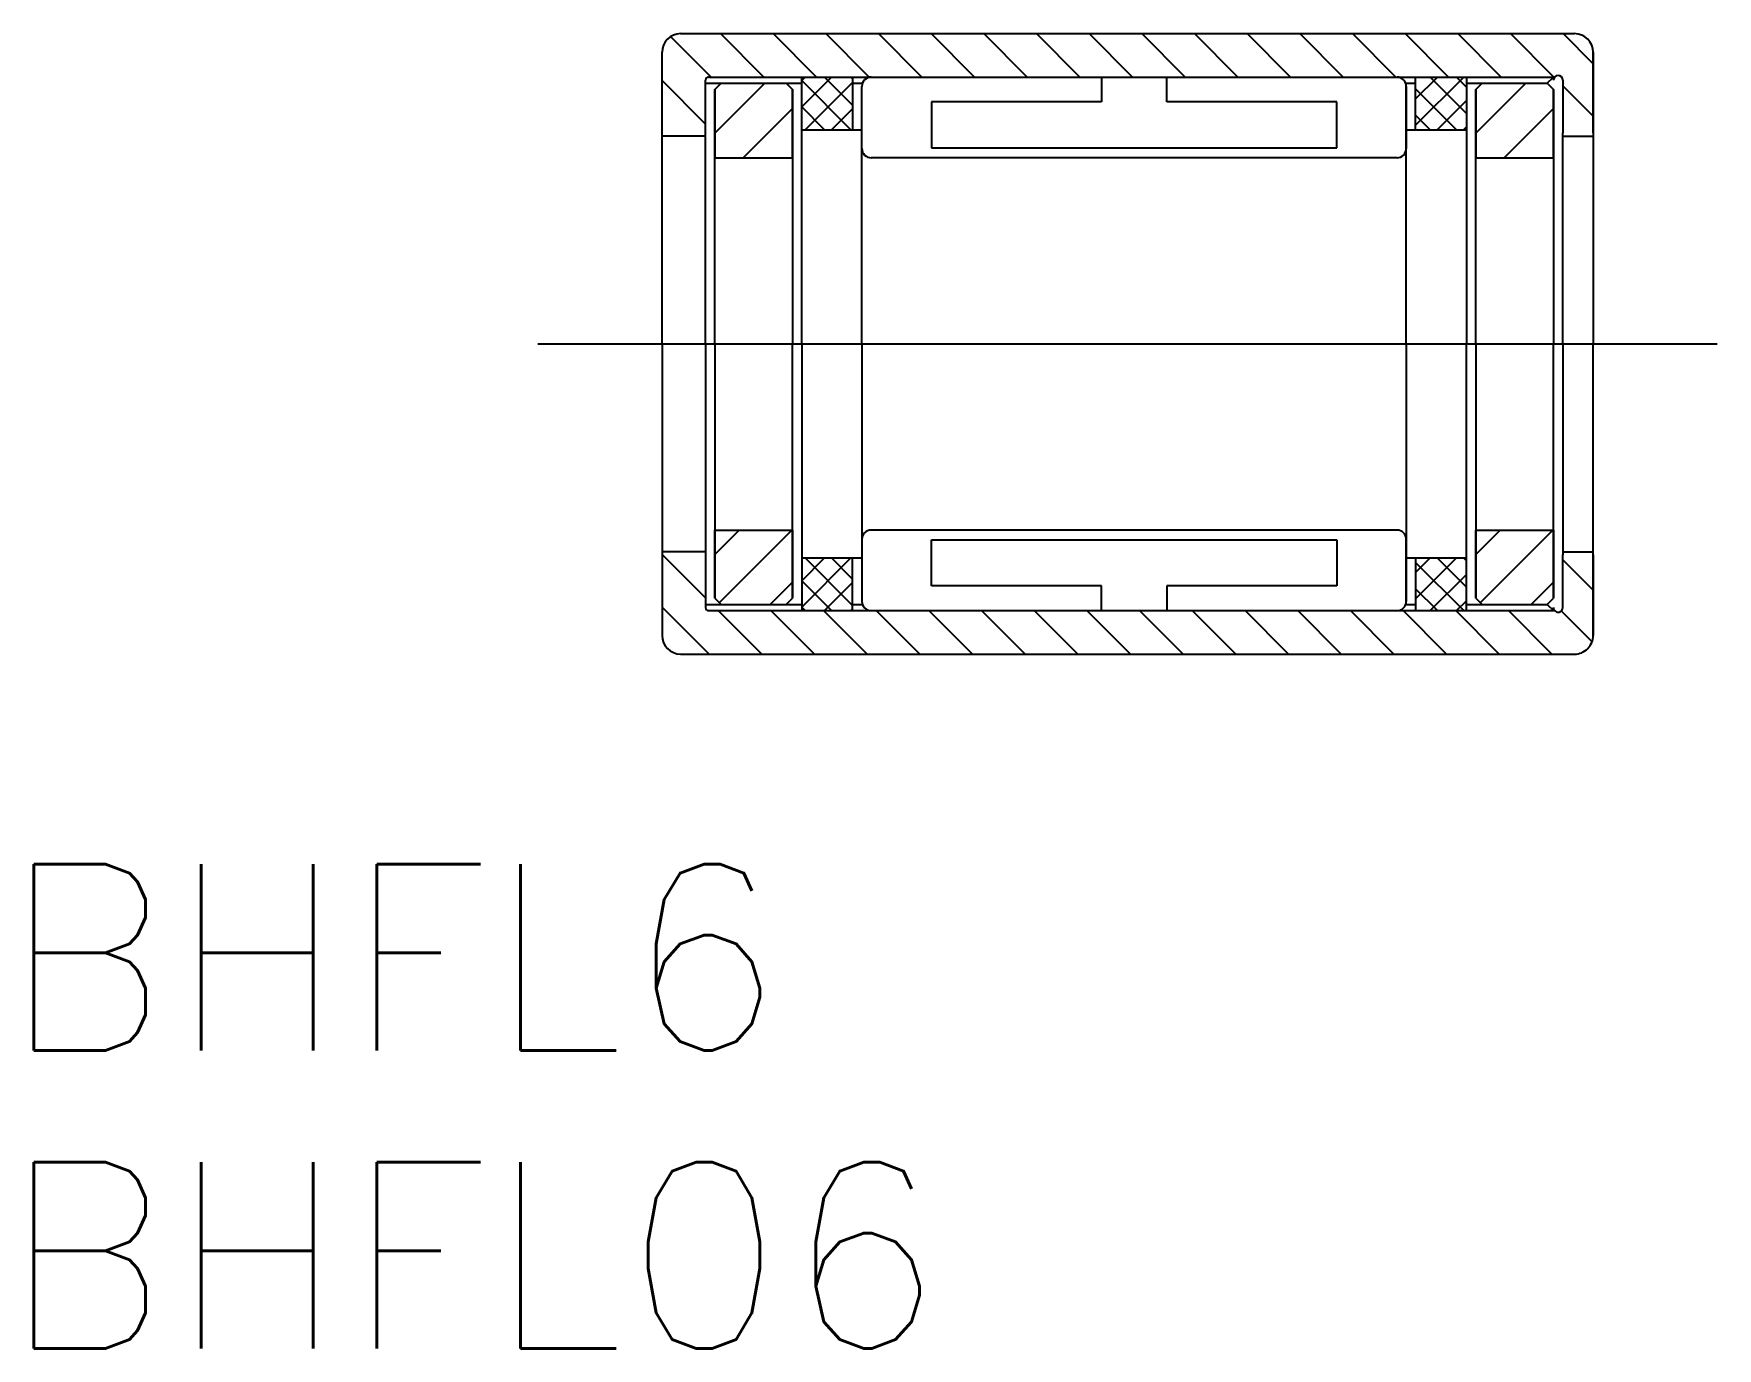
# Model space of a CAD drawing. Extents: x -10.1 to 17, y -16.2 to 5.
import ezdxf

# ---------------------------------------------------------------- set-up
doc = ezdxf.new("R2010")
doc.units = 0
doc.linetypes.add('CENTER', pattern=[50.8, 31.75, -6.35, 6.35, -6.35])
doc.linetypes.add('DASHED', pattern=[19.05, 12.7, -6.35])
doc.layers.get('0').update_dxf_attribs({"linetype": 'CONTINUOUS'})
doc.layers.add('CENTER', color=1, linetype='CENTER')
doc.styles.get("Standard").update_dxf_attribs({"font": 'txt.shx', "height": 3, "bigfont": 'bigfont.shx'})

msp = doc.modelspace()

# ---------------------------------------------------------------- linework, layer by layer
at = {"color": 3, "linetype": 'CONTINUOUS'}
for p, q in [((0.791169, 4.3), (0.138408, 4.952761)), ((1.639697, 4.3), (0.939697, 5)), ((2.488225, 4.3), (1.788225, 5)), ((3.336753, 4.3), (2.636753, 5)), ((4.185281, 4.3), (3.485281, 5)), ((5.03381, 4.3), (4.33381, 5)), ((5.882338, 4.3), (5.182338, 5)), ((6.730866, 4.3), (6.030866, 5)), ((7.579394, 4.3), (6.879394, 5)), ((8.427922, 4.3), (7.727922, 5)), ((9.27645, 4.3), (8.57645, 5)), ((10.124978, 4.3), (9.424978, 5)), ((10.973506, 4.3), (10.273506, 5)), ((11.822035, 4.3), (11.122035, 5)), ((12.670563, 4.3), (11.970563, 5)), ((13.519091, 4.3), (12.819091, 5)), ((14.373993, 4.293626), (13.667619, 5)), ((15, 4.516147), (14.516147, 5)), ((0.7, 3.542641), (0, 4.242641)), ((0.85, 3.394113), (1.655887, 4.2)), ((2.25, 3.818377), (2.731623, 4.3)), ((2.25, 4.242641), (2.307359, 4.3)), ((3.042641, 3.45), (2.25, 4.242641)), ((2.305887, 3.45), (3.07, 4.214113)), ((3.07, 3.846905), (2.616905, 4.3)), ((3.07, 4.271169), (3.041169, 4.3)), ((12.14, 3.950303), (12.489697, 4.3)), ((12.14, 3.526039), (12.913961, 4.3)), ((12.800714, 3.45), (12.14, 4.110714)), ((12.96, 3.714978), (12.374978, 4.3)), ((12.96, 4.139242), (12.799242, 4.3)), ((13.11, 3.394113), (13.915887, 4.2)), ((15, 3.667619), (14.51, 4.157619)), ((2.618377, 3.45), (2.25, 3.818377)), ((12.488225, 3.45), (12.96, 3.921775)), ((1.304416, 3), (2.1, 3.795584)), ((2.730152, 3.45), (3.07, 3.789848)), ((12.37645, 3.45), (12.14, 3.68645)), ((13.564416, 3), (14.36, 3.795584)), ((12.912489, 3.45), (12.96, 3.497511)), ((0.85, -3.394113), (1.244113, -3)), ((0.92132, -4.17132), (2.092641, -3)), ((13.11, -3.394113), (13.504113, -3)), ((13.18132, -4.17132), (14.352641, -3)), ((0.7, -4.094113), (0, -3.394113)), ((2.25, -3.818377), (2.618377, -3.45)), ((2.25, -4.242641), (3.042641, -3.45)), ((3.07, -4.214113), (2.305887, -3.45)), ((3.07, -3.789848), (2.730152, -3.45)), ((12.14, -3.68645), (12.37645, -3.45)), ((12.14, -4.110714), (12.800714, -3.45)), ((12.96, -3.921775), (12.488225, -3.45)), ((12.96, -3.497511), (12.912489, -3.45)), ((15, -3.969134), (14.51, -3.479134)), ((12.913961, -4.3), (12.14, -3.526039)), ((12.374978, -4.3), (12.96, -3.714978)), ((1.741169, -4.2), (2.1, -3.841169)), ((2.731623, -4.3), (2.25, -3.818377)), ((2.616905, -4.3), (3.07, -3.846905)), ((12.489697, -4.3), (12.14, -3.950303)), ((14.001169, -4.2), (14.36, -3.841169)), ((0.757359, -5), (0, -4.242641)), ((1.605887, -5), (0.905887, -4.3)), ((2.454416, -5), (1.754416, -4.3)), ((2.307359, -4.3), (2.25, -4.242641)), ((3.302944, -5), (2.602944, -4.3)), ((3.041169, -4.3), (3.07, -4.271169)), ((4.151472, -5), (3.451472, -4.3)), ((5, -5), (4.3, -4.3)), ((5.848528, -5), (5.148528, -4.3)), ((6.697056, -5), (5.997056, -4.3)), ((7.545584, -5), (6.845584, -4.3)), ((8.394113, -5), (7.694113, -4.3)), ((9.242641, -5), (8.542641, -4.3)), ((10.091169, -5), (9.391169, -4.3)), ((10.939697, -5), (10.239697, -4.3)), ((11.788225, -5), (11.088225, -4.3)), ((12.636753, -5), (11.936753, -4.3)), ((13.485281, -5), (12.785281, -4.3)), ((12.799242, -4.3), (12.96, -4.139242)), ((14.33381, -5), (13.63381, -4.3)), ((14.982711, -4.800373), (14.486685, -4.304347))]:
    msp.add_line(p, q, dxfattribs=at)
at = {"color": 7, "linetype": 'CONTINUOUS'}
for p, q in [((0.3, 5), (14.7, 5)), ((0.3, 5), (14.7, 5)), ((0, 0), (0, 4.7)), ((0, 3.4), (0, 4.7)), ((15, 4.7), (15, 0)), ((15, 3.4), (15, 4.7)), ((0.7, 3.4), (0.7, 4.25)), ((0.7, 4.2), (2.25, 4.2)), ((0.75, 4.3), (2.25, 4.3)), ((0.85, 4.1), (0.95, 4.2)), ((0.85, 4.1), (0.95, 4.2)), ((0.85, 0), (0.85, 4.1)), ((0.85, 4.1), (0.85, 3)), ((0.95, 4.2), (2, 4.2)), ((0.95, 4.2), (2, 4.2)), ((2, 4.2), (2.1, 4.1)), ((2, 4.2), (2.1, 4.1)), ((2.1, 4.1), (2.1, 0)), ((2.1, 3), (2.1, 4.1)), ((2.25, 0), (2.25, 4.3)), ((2.25, 4.3), (3.07, 4.3)), ((2.25, 3.16), (2.25, 4.3)), ((2.25, 4.3), (3.07, 4.3)), ((3.07, 4.3), (3.07, 3.45)), ((3.07, 4.3), (3.07, 3.45)), ((3.07, 4.3), (3.37, 4.3)), ((3.07, 4.2), (3.228579, 4.2)), ((3.22, 3.15), (3.22, 4.15)), ((3.22, 0), (3.22, 4.15)), ((3.37, 4.3), (11.84, 4.3)), ((11.84, 4.3), (12.14, 4.3)), ((11.981421, 4.2), (12.14, 4.2)), ((11.99, 4.15), (11.99, 3.15)), ((11.99, 0), (11.99, 4.15)), ((12.14, 3.45), (12.14, 4.3)), ((12.14, 4.3), (12.96, 4.3)), ((12.14, 3.45), (12.14, 4.3)), ((12.14, 4.3), (12.96, 4.3)), ((12.96, 4.3), (12.96, 0)), ((12.96, 4.3), (12.96, 3.16)), ((12.96, 4.3), (14.36, 4.3)), ((12.96, 4.2), (14.26, 4.2)), ((13.11, 4.1), (13.21, 4.2)), ((13.11, 4.1), (13.21, 4.2)), ((13.11, 0), (13.11, 4.1)), ((13.11, 4.1), (13.11, 3)), ((13.21, 4.2), (14.26, 4.2)), ((13.21, 4.2), (14.26, 4.2)), ((14.26, 4.2), (14.36, 4.3)), ((14.26, 4.2), (14.36, 4.1)), ((14.26, 4.2), (14.36, 4.1)), ((14.26, 4.2), (14.36, 4.1)), ((14.36, 4.3), (14.36, 4.25)), ((14.36, 4.1), (14.36, 0)), ((14.36, 4.1), (14.36, 0)), ((14.36, 3), (14.36, 4.1)), ((14.51, 4.25), (14.51, 3.4)), ((0.7, 3.35), (0, 3.35)), ((0.7, 0), (0.7, 3.4)), ((2.25, 3.45), (3.07, 3.45)), ((3.07, 3.45), (3.22, 3.45)), ((11.99, 3.45), (12.14, 3.45)), ((12.14, 3.45), (12.96, 3.45)), ((14.51, 0), (14.51, 3.4)), ((14.51, 3.35), (15, 3.35)), ((0.85, 3), (2.1, 3)), ((11.84, 3), (3.37, 3)), ((13.11, 3), (14.36, 3)), ((0, 0), (0, -4.7)), ((0.7, 0), (0.7, -3.4)), ((0.85, 0), (0.85, -4.1)), ((2.1, -4.1), (2.1, 0)), ((2.25, 0), (2.25, -4.3)), ((3.22, 0), (3.22, -4.15)), ((11.99, 0), (11.99, -4.15)), ((12.96, -4.3), (12.96, 0)), ((13.11, 0), (13.11, -4.1)), ((14.36, -4.1), (14.36, 0)), ((14.36, -4.1), (14.36, 0)), ((14.51, 0), (14.51, -3.4)), ((15, -4.7), (15, 0)), ((0.85, -3), (2.1, -3)), ((0.85, -4.1), (0.85, -3)), ((2.1, -3), (2.1, -4.1)), ((2.25, -3.16), (2.25, -4.3)), ((3.22, -3.15), (3.22, -4.15)), ((11.84, -3), (3.37, -3)), ((11.99, -4.15), (11.99, -3.15)), ((12.96, -4.3), (12.96, -3.16)), ((13.11, -3), (14.36, -3)), ((13.11, -4.1), (13.11, -3)), ((14.36, -3), (14.36, -4.1)), ((0.7, -3.35), (0, -3.35)), ((0, -3.4), (0, -4.7)), ((0.7, -3.4), (0.7, -4.25)), ((2.25, -3.45), (3.07, -3.45)), ((3.07, -4.3), (3.07, -3.45)), ((3.07, -4.3), (3.07, -3.45)), ((3.07, -3.45), (3.22, -3.45)), ((11.99, -3.45), (12.14, -3.45)), ((12.14, -3.45), (12.14, -4.3)), ((12.14, -3.45), (12.96, -3.45)), ((12.14, -3.45), (12.14, -4.3)), ((14.51, -3.35), (15, -3.35)), ((14.51, -4.25), (14.51, -3.4)), ((15, -3.4), (15, -4.7)), ((0.7, -4.2), (2.25, -4.2)), ((0.75, -4.3), (2.25, -4.3)), ((0.85, -4.1), (0.95, -4.2)), ((0.85, -4.1), (0.95, -4.2)), ((0.95, -4.2), (2, -4.2)), ((0.95, -4.2), (2, -4.2)), ((2, -4.2), (2.1, -4.1)), ((2, -4.2), (2.1, -4.1)), ((2.25, -4.3), (3.07, -4.3)), ((2.25, -4.3), (3.07, -4.3)), ((3.07, -4.2), (3.228579, -4.2)), ((3.07, -4.3), (3.37, -4.3)), ((3.37, -4.3), (11.84, -4.3)), ((11.84, -4.3), (12.14, -4.3)), ((11.981421, -4.2), (12.14, -4.2)), ((12.14, -4.3), (12.96, -4.3)), ((12.14, -4.3), (12.96, -4.3)), ((12.96, -4.2), (14.26, -4.2)), ((12.96, -4.3), (14.36, -4.3)), ((13.11, -4.1), (13.21, -4.2)), ((13.11, -4.1), (13.21, -4.2)), ((13.21, -4.2), (14.26, -4.2)), ((13.21, -4.2), (14.26, -4.2)), ((14.26, -4.2), (14.36, -4.1)), ((14.26, -4.2), (14.36, -4.1)), ((14.26, -4.2), (14.36, -4.1)), ((14.26, -4.2), (14.36, -4.3)), ((14.36, -4.3), (14.36, -4.25)), ((0.3, -5), (14.7, -5)), ((0.3, -5), (14.7, -5))]:
    msp.add_line(p, q, dxfattribs=at)
at = {"color": 3, "linetype": 'DASHED'}
for p, q in [((7.08, 4.3), (7.08, 3.9)), ((8.13, 3.9), (8.13, 4.3)), ((7.08, 3.9), (4.34, 3.9)), ((4.34, 3.9), (4.34, 3.16)), ((10.87, 3.9), (8.13, 3.9)), ((10.87, 3.16), (10.87, 3.9)), ((4.34, 3.16), (10.87, 3.16)), ((4.34, -3.9), (4.34, -3.16)), ((4.34, -3.16), (10.87, -3.16)), ((10.87, -3.16), (10.87, -3.9)), ((7.08, -3.9), (4.34, -3.9)), ((7.08, -4.3), (7.08, -3.9)), ((10.87, -3.9), (8.13, -3.9)), ((8.13, -3.9), (8.13, -4.3))]:
    msp.add_line(p, q, dxfattribs=at)
at = {"color": 7, "linetype": 'CONTINUOUS'}
for centre, radius, start, end in [((0.3, 4.7), 0.3, 89.999921, 179.999841), ((0.3, 4.7), 0.3, 89.999921, 179.999841), ((14.7, 4.7), 0.3, 0, 89.999921), ((14.7, 4.7), 0.3, 0, 89.999921), ((0.75, 4.25), 0.05, 89.999921, 179.999841), ((3.37, 4.15), 0.15, 89.999921, 179.999841), ((11.84, 4.15), 0.15, 0, 89.999921), ((14.435, 4.25), 0.075, 0, 179.999841), ((3.37, 3.15), 0.15, 179.999841, 269.999762), ((11.84, 3.15), 0.15, 269.999762, 0), ((3.37, -3.15), 0.15, 89.999921, 179.999841), ((11.84, -3.15), 0.15, 0, 89.999921), ((0.75, -4.25), 0.05, 179.999841, 269.999762), ((3.37, -4.15), 0.15, 179.999841, 269.999762), ((11.84, -4.15), 0.15, 269.999762, 0), ((14.435, -4.25), 0.075, 179.999841, 0), ((0.3, -4.7), 0.3, 179.999841, 269.999762), ((0.3, -4.7), 0.3, 179.999841, 269.999762), ((14.7, -4.7), 0.3, 269.999762, 0), ((14.7, -4.7), 0.3, 269.999762, 0)]:
    msp.add_arc(centre, radius, start, end, dxfattribs=at)
at = {"layer": 'CENTER', "color": 1, "linetype": 'CENTER'}
msp.add_line((-2, 0), (17, 0), dxfattribs=at)

# ---------------------------------------------------------------- texts
at = {"color": 7, "linetype": 'CONTINUOUS'}
for s, p in [('BHFL6', (-10.636756, -11.386488)), ('BHFL06', (-10.636756, -16.18971))]:
    msp.add_text(s, height=3, dxfattribs=at).set_placement(p)

doc.saveas('drawing.dxf')
